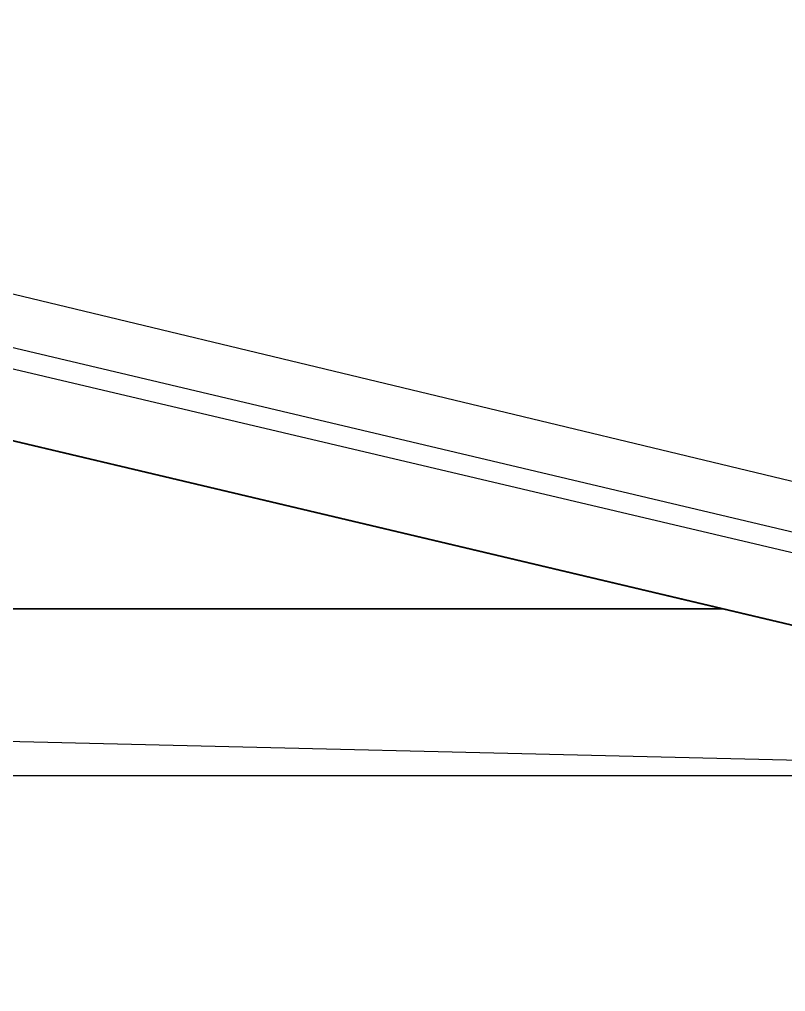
# Model space of a CAD drawing. Header units: feet. Extents: x -84 to 198, y -22 to 181.
# Drawn here: x 116.911 to 118.504, y 40.435 to 42.457 of the extents above; entities that cross this region are included whole.
import ezdxf

# ---------------------------------------------------------------- set-up
doc = ezdxf.new("R2010")
doc.units = ezdxf.units.FT
for name, color, linetype in [('A-AREA-UNIDAD', 30, 'CONTINUOUS'), ('A-LINEA', 7, 'CONTINUOUS'), ('A-MURO-CONCRETO', 8, 'CONTINUOUS')]:
    doc.layers.add(name, color=color, linetype=linetype)

msp = doc.modelspace()

# ---------------------------------------------------------------- linework, layer by layer
at = {"layer": 'A-AREA-UNIDAD'}
msp.add_lwpolyline([(106.912, 44.2844), (118.752, 41.44), (119.808, 41.4044), (119.84, 40.32), (119.392, 38.56), (125.872, 37.0489), (126.032, 36.8), (128.192, 40.8), (129.792, 45.4933), (130.48, 49.2444), (130.64, 53.8844), (130.32, 57.0844), (129.28, 61.8489), (128.928, 64.9244), (128.992, 69.2444), (129.6, 72.8889), (128.8, 72.8889), (118.048, 75.4133), (118, 75.6444), (117.472, 75.7689), (116.24, 75.68), (104.08, 78.5244)], dxfattribs=at)
at = {"layer": 'A-LINEA'}
for p, q in [((106.2933, 44.2844), (119.08, 41.2578)), ((119.0667, 41.2178), (106.2267, 44.2444))]:
    msp.add_line(p, q, dxfattribs=at)
msp.add_lwpolyline([(106.04, 44.1511), (105.3467, 41.2311), (119.16, 37.9644), (119.84, 40.8844), (106.04, 44.1511)], dxfattribs=at)
at = {"layer": 'A-MURO-CONCRETO'}
for points in [[(106.04, 44.1511), (118.3733, 41.2311), (105.3467, 41.2311), (106.04, 44.1511), (106.04, 44.1511)], [(105.3467, 41.2311), (106.8133, 40.8844), (119.84, 40.8844), (105.3467, 41.2311)], [(105.3467, 41.2311), (118.3733, 41.2311), (119.84, 40.8844), (105.3467, 41.2311), (105.3467, 41.2311)], [(106.8133, 40.8844), (119.84, 40.8844), (119.16, 37.9644), (106.8133, 40.8844), (106.8133, 40.8844)]]:
    msp.add_lwpolyline(points, dxfattribs=at)

doc.saveas('drawing.dxf')
